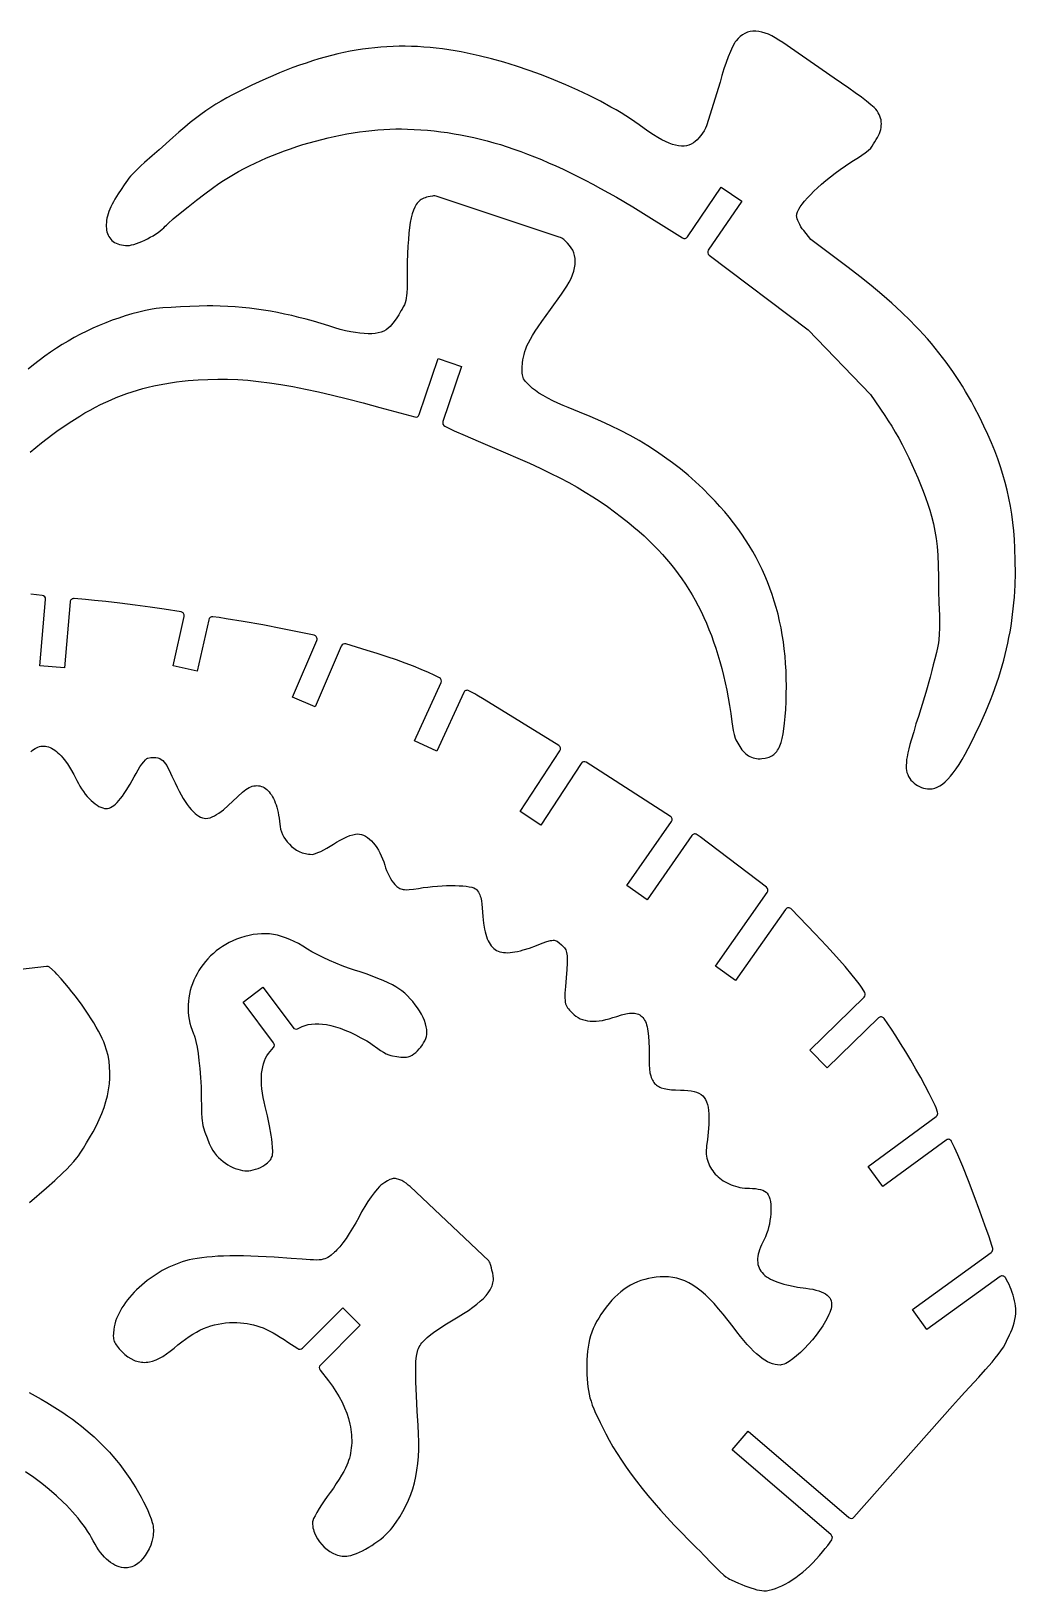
# Model space of a CAD drawing. Header units: millimetres. Extents: x 307 to 1088, y -456 to -130.
# Drawn here: x 898.5 to 1087.8, y -456.4 to -156.7 of the extents above; entities that cross this region are included whole.
import ezdxf

# ---------------------------------------------------------------- set-up
doc = ezdxf.new("R2010")
doc.units = ezdxf.units.MM

msp = doc.modelspace()

# ---------------------------------------------------------------- linework, layer by layer
at = {"flags": 128}
for points in [[(1071.186902, -302.291877), (1071.428975, -302.282792), (1071.671415, -302.255417), (1071.914375, -302.209557), (1072.158018, -302.145033), (1072.647977, -301.95923), (1073.142562, -301.69651), (1073.643039, -301.355377), (1074.150676, -300.934332), (1074.666742, -300.431875), (1075.192501, -299.846512), (1075.729225, -299.176745), (1076.278179, -298.421073), (1076.840634, -297.578001), (1077.417853, -296.646032), (1078.011109, -295.623667), (1078.621666, -294.509408), (1079.250793, -293.301759), (1079.899759, -291.99922), (1080.985181, -289.705715), (1081.983709, -287.447481), (1082.896669, -285.218331), (1083.321475, -284.112724), (1083.725384, -283.012064), (1084.108564, -281.915575), (1084.471177, -280.822483), (1084.813392, -279.732015), (1085.135375, -278.643397), (1085.437288, -277.555853), (1085.7193, -276.468608), (1085.981575, -275.380888), (1086.224279, -274.29192), (1086.447577, -273.20093), (1086.651633, -272.107141), (1086.836616, -271.00978), (1087.002689, -269.908071), (1087.150018, -268.801243), (1087.278771, -267.688519), (1087.389109, -266.569126), (1087.481203, -265.442287), (1087.555214, -264.30723), (1087.611308, -263.163179), (1087.670412, -260.845003), (1087.65984, -258.481559), (1087.580916, -256.066655), (1087.48411, -254.36378), (1087.352006, -252.708332), (1087.182878, -251.093881), (1086.974997, -249.513991), (1086.726639, -247.962236), (1086.436079, -246.43218), (1086.101588, -244.917392), (1085.721441, -243.411439), (1085.293912, -241.907891), (1084.817273, -240.400314), (1084.2898, -238.882279), (1083.709767, -237.34735), (1083.075448, -235.789096), (1082.385115, -234.201086), (1081.63704, -232.57689), (1080.829502, -230.910073), (1079.779295, -228.869057), (1079.235305, -227.869396), (1078.678019, -226.882831), (1078.106914, -225.908765), (1077.521459, -224.946596), (1076.921129, -223.995727), (1076.305398, -223.055559), (1075.673736, -222.125494), (1075.025621, -221.204927), (1074.36052, -220.293264), (1073.677912, -219.389904), (1072.977265, -218.494248), (1072.258056, -217.605697), (1071.519755, -216.72365), (1070.761839, -215.847509), (1069.983776, -214.976676), (1069.185044, -214.110549), (1068.365113, -213.24853), (1067.523457, -212.39002), (1065.772861, -210.681128), (1063.929041, -208.979079), (1061.987786, -207.27908), (1059.944873, -205.576335), (1057.796093, -203.866048), (1055.537228, -202.143429), (1048.324409, -196.752816), (1046.974292, -195.03642), (1046.703081, -194.667728), (1046.450069, -194.27756), (1046.220786, -193.877763), (1046.020773, -193.480177), (1045.855569, -193.096645), (1045.730708, -192.739014), (1045.651732, -192.419124), (1045.624175, -192.148824), (1045.635642, -191.978079), (1045.669738, -191.794463), (1045.804055, -191.390432), (1046.023566, -190.940366), (1046.32472, -190.447897), (1046.703956, -189.916661), (1047.157718, -189.350294), (1047.68245, -188.752431), (1048.274597, -188.126704), (1048.930601, -187.476754), (1049.646903, -186.806212), (1050.419951, -186.118715), (1051.246182, -185.417896), (1052.122047, -184.707392), (1053.043983, -183.990836), (1054.008437, -183.271865), (1055.011849, -182.554115), (1056.208165, -181.773314), (1057.515764, -180.952854), (1058.163735, -180.525153), (1058.782453, -180.084422), (1059.352895, -179.629616), (1059.85604, -179.1597), (1060.147305, -178.799423), (1060.418207, -178.376612), (1060.673017, -177.940919), (1060.915996, -177.542002), (1061.152764, -177.156108), (1061.357484, -176.770444), (1061.530156, -176.385605), (1061.670789, -176.002181), (1061.779389, -175.620765), (1061.855962, -175.241943), (1061.900512, -174.866313), (1061.913046, -174.49446), (1061.893566, -174.126978), (1061.842083, -173.764459), (1061.7586, -173.407493), (1061.643121, -173.056672), (1061.495651, -172.712587), (1061.316202, -172.37583), (1061.104773, -172.046991), (1060.86137, -171.726659), (1060.501894, -171.36532), (1059.89358, -170.843563), (1059.06926, -170.186016), (1058.061768, -169.417299), (1056.903932, -168.562038), (1055.628588, -167.644854), (1054.268564, -166.690372), (1052.856695, -165.723215), (1042.944597, -158.902041), (1042.222027, -158.409251), (1041.520332, -157.979142), (1040.839657, -157.61172), (1040.180151, -157.306988), (1039.541969, -157.064957), (1038.925254, -156.885629), (1038.330158, -156.769011), (1037.756831, -156.71511), (1037.205419, -156.723931), (1036.676075, -156.795479), (1036.168947, -156.929763), (1035.684182, -157.126788), (1035.221931, -157.386556), (1034.782346, -157.709079), (1034.365569, -158.094358), (1033.971758, -158.542403), (1033.818448, -158.755927), (1033.652534, -159.02637), (1033.289204, -159.72169), (1032.894406, -160.59571), (1032.48078, -161.615781), (1032.060959, -162.749244), (1031.647582, -163.963451), (1031.253283, -165.225745), (1030.890704, -166.503478), (1028.304576, -174.898186), (1028.086061, -175.364494), (1027.819174, -175.840818), (1027.514266, -176.31378), (1027.181684, -176.77), (1026.831777, -177.196101), (1026.474892, -177.578705), (1026.121378, -177.904432), (1025.781581, -178.159908), (1025.360148, -178.402485), (1024.920284, -178.588279), (1024.459324, -178.716413), (1023.974595, -178.786012), (1023.463428, -178.796202), (1022.92315, -178.746109), (1022.351097, -178.634861), (1021.744596, -178.46158), (1021.100975, -178.225389), (1020.417569, -177.925421), (1019.691704, -177.560797), (1018.920712, -177.13064), (1018.101924, -176.634083), (1017.232669, -176.070244), (1016.310279, -175.438252), (1015.332079, -174.737232), (1014.514299, -174.153838), (1013.661106, -173.572545), (1012.774195, -172.994035), (1011.855261, -172.418989), (1010.905994, -171.848091), (1009.928094, -171.282025), (1007.893161, -170.167117), (1005.764006, -169.079722), (1003.554185, -168.025307), (1001.277245, -167.009332), (998.946739, -166.037258), (996.576216, -165.114544), (994.179225, -164.246656), (991.769321, -163.439054), (989.36005, -162.697199), (986.964966, -162.026553), (984.597617, -161.432578), (983.428577, -161.16605), (982.271554, -160.920737), (981.12824, -160.697322), (980.00033, -160.496487), (978.771205, -160.299978), (977.551542, -160.127907), (976.340444, -159.980421), (975.137009, -159.857676), (973.940347, -159.759819), (972.749553, -159.687005), (971.563734, -159.639381), (970.381995, -159.617104), (969.20343, -159.620318), (968.027151, -159.649177), (966.852254, -159.703834), (965.677845, -159.78444), (964.503025, -159.891141), (963.326897, -160.024094), (962.148563, -160.183448), (960.967128, -160.369356), (959.781692, -160.581964), (958.591359, -160.821428), (957.395231, -161.087894), (956.19241, -161.38152), (954.981999, -161.702453), (953.763102, -162.050843), (952.53482, -162.426844), (951.296256, -162.830606), (950.046512, -163.262279), (948.784691, -163.722017), (947.509897, -164.209967), (946.22123, -164.726283), (944.917793, -165.271115), (943.598691, -165.844614), (942.263026, -166.446931), (940.909897, -167.07822), (939.573764, -167.719952), (938.327971, -168.337278), (937.159512, -168.939251), (936.055386, -169.53493), (935.002591, -170.133371), (933.988121, -170.743627), (932.998977, -171.374756), (932.022152, -172.035817), (931.044644, -172.73586), (930.053449, -173.483945), (929.035568, -174.289127), (927.977993, -175.160462), (926.867722, -176.107007), (925.691756, -177.137817), (923.090712, -179.488458), (921.737312, -180.681367), (920.263439, -181.952606), (919.5296, -182.603469), (918.823569, -183.256963), (918.16466, -183.907437), (917.572178, -184.549236), (917.264114, -184.92532), (916.956395, -185.338692), (916.348487, -186.232972), (915.761461, -187.143439), (915.208314, -187.98146), (914.873318, -188.484464), (914.564807, -188.981664), (914.28266, -189.472388), (914.026755, -189.955975), (913.796968, -190.431752), (913.593183, -190.899056), (913.415271, -191.357223), (913.263115, -191.805585), (913.136592, -192.243473), (913.035579, -192.670223), (912.959955, -193.085169), (912.909598, -193.487645), (912.884385, -193.876983), (912.884197, -194.252516), (912.908911, -194.61358), (912.958402, -194.95951), (913.032553, -195.289635), (913.131239, -195.603289), (913.254339, -195.89981), (913.401729, -196.178528), (913.573292, -196.438779), (913.768902, -196.679894), (913.98844, -196.90121), (914.231783, -197.102057), (914.498805, -197.281772), (914.789391, -197.439686), (915.103414, -197.575134), (915.440756, -197.68745), (915.801292, -197.775965), (916.184902, -197.840015), (916.591464, -197.878936), (917.020855, -197.892057), (917.367241, -197.86665), (917.767644, -197.793355), (918.213493, -197.676559), (918.696212, -197.520649), (919.207229, -197.330013), (919.737965, -197.10904), (920.27985, -196.862117), (920.824307, -196.593633), (921.362761, -196.307972), (921.88664, -196.009526), (922.387372, -195.702679), (922.856375, -195.391819), (923.285082, -195.081336), (923.664914, -194.775615), (923.9873, -194.479047), (924.243661, -194.196015), (924.450344, -193.972679), (924.783046, -193.656433), (925.768203, -192.791802), (927.082536, -191.695261), (928.609447, -190.45996), (930.232337, -189.17904), (931.834611, -187.945646), (933.299668, -186.852922), (934.510911, -185.994015), (935.426172, -185.388795), (936.371964, -184.79676), (937.346636, -184.218384), (938.348549, -183.654143), (939.376055, -183.104512), (940.427506, -182.569968), (941.501266, -182.050981), (942.595682, -181.548029), (943.709114, -181.061585), (944.839915, -180.592125), (945.986444, -180.140125), (947.14705, -179.706058), (948.320095, -179.290399), (949.503929, -178.893623), (950.696912, -178.516206), (951.897394, -178.158622), (953.103736, -177.821344), (954.31429, -177.504852), (955.527411, -177.209614), (956.741456, -176.936109), (957.954779, -176.68481), (959.165735, -176.456195), (960.372683, -176.250737), (961.573973, -176.068908), (962.767964, -175.911187), (963.953011, -175.778047), (965.127465, -175.669962), (966.289687, -175.587407), (967.43803, -175.53086), (968.570851, -175.500791), (969.686503, -175.49768), (970.783341, -175.521996), (972.081205, -175.578925), (973.371602, -175.658472), (974.655641, -175.761013), (975.934436, -175.886937), (977.20909, -176.036624), (978.480716, -176.210459), (979.750424, -176.408819), (981.019324, -176.632089), (982.288523, -176.880654), (983.559132, -177.154893), (984.832258, -177.455189), (986.109013, -177.781927), (987.390509, -178.135486), (988.677849, -178.516251), (989.972147, -178.924603), (991.27451, -179.360925), (992.586051, -179.825598), (993.907877, -180.319006), (995.241095, -180.841532), (996.58682, -181.393557), (997.94616, -181.975466), (999.32022, -182.587638), (1000.710114, -183.230455), (1002.116951, -183.904304), (1003.541839, -184.609564), (1004.985885, -185.346617), (1006.450205, -186.115848), (1007.935904, -186.917636), (1010.97588, -188.620421), (1014.114692, -190.458033), (1023.665157, -196.43487, 0.402623), (1024.632435, -196.232395), (1031.133691, -186.707481), (1035.060233, -189.387553), (1028.639284, -198.794811, 0.400655), (1028.799304, -199.766473), (1047.825377, -214.093573), (1059.837965, -226.507669), (1062.558701, -230.52088), (1063.233547, -231.545799), (1063.908169, -232.627914), (1064.579367, -233.760312), (1065.243943, -234.936083), (1065.898699, -236.14832), (1066.540432, -237.39011), (1067.165947, -238.654548), (1067.772042, -239.934722), (1068.355517, -241.223724), (1068.913175, -242.514642), (1069.441817, -243.80057), (1069.938244, -245.074595), (1070.399254, -246.329807), (1070.821652, -247.559304), (1071.202236, -248.756166), (1071.537806, -249.913491), (1071.907544, -251.350747), (1072.207438, -252.748147), (1072.444287, -254.176173), (1072.624901, -255.705306), (1072.75608, -257.406028), (1072.844631, -259.348822), (1072.897353, -261.604167), (1072.921054, -264.242544), (1072.974898, -266.514875), (1073.059274, -268.965646), (1073.084732, -270.20121), (1073.084009, -271.413297), (1073.045832, -272.579213), (1072.958934, -273.676263), (1072.880015, -274.243971), (1072.768586, -274.841235), (1072.481321, -276.083325), (1072.163371, -277.320311), (1071.880974, -278.469966), (1071.618781, -279.566131), (1071.285927, -280.846272), (1070.462611, -283.772754), (1069.519793, -286.877955), (1069.037559, -288.3815), (1068.566235, -289.790429), (1068.12383, -291.308704), (1067.631028, -292.941791), (1067.392748, -293.767984), (1067.174293, -294.582793), (1066.986467, -295.372858), (1066.840084, -296.124815), (1066.765439, -296.655271), (1066.711474, -297.230902), (1066.685161, -297.808054), (1066.693471, -298.343084), (1066.741313, -298.76078), (1066.835166, -299.163215), (1066.971829, -299.548779), (1067.1481, -299.915857), (1067.360775, -300.262837), (1067.606652, -300.588106), (1067.882527, -300.890049), (1068.185197, -301.167057), (1068.511462, -301.417517), (1068.858119, -301.639814), (1069.221962, -301.832334), (1069.599791, -301.993469), (1069.988402, -302.121603), (1070.38459, -302.215124), (1070.785158, -302.272422), (1071.186902, -302.291877)], [(898.268897, -237.584451), (899.378202, -236.67411), (900.471422, -235.800746), (901.549848, -234.963716), (902.614782, -234.162382), (903.66752, -233.396101), (904.709357, -232.664237), (905.741588, -231.966148), (906.765514, -231.301194), (907.782433, -230.668736), (908.793637, -230.068135), (909.800425, -229.498748), (910.804096, -228.959935), (911.805945, -228.451059), (912.807268, -227.971478), (913.809364, -227.520554), (914.81353, -227.097643), (915.821061, -226.70211), (916.833255, -226.333312), (917.851407, -225.99061), (918.876819, -225.673361), (919.910783, -225.380931), (920.954597, -225.112677), (922.00956, -224.867958), (923.076968, -224.646134), (924.158116, -224.446565), (925.254302, -224.268614), (926.366826, -224.111639), (927.496981, -223.975), (928.646063, -223.858056), (930.551335, -223.706589), (932.441469, -223.608661), (934.331048, -223.566308), (936.234669, -223.581566), (938.16692, -223.656472), (940.14239, -223.793064), (942.175671, -223.993379), (944.281353, -224.259448), (946.474026, -224.593312), (948.768281, -224.997007), (951.178708, -225.472569), (953.719897, -226.022034), (956.40644, -226.647439), (959.252923, -227.35082), (962.273943, -228.134215), (965.484086, -228.999657), (972.18837, -230.837288, 0.396897), (973.052187, -230.378612), (976.712697, -219.586651), (981.214767, -221.113702), (977.612655, -231.733494, 0.378669), (977.977873, -232.6047), (979.772129, -233.471141), (981.878017, -234.424517), (984.379064, -235.486121), (987.112987, -236.622292), (989.661098, -237.703693), (992.036804, -238.737589), (994.253514, -239.731232), (996.324632, -240.691877), (998.26357, -241.626782), (1000.083729, -242.543204), (1001.798518, -243.448399), (1003.421348, -244.349619), (1004.965619, -245.254127), (1006.444743, -246.169175), (1007.872126, -247.102019), (1009.261174, -248.059916), (1010.625291, -249.050125), (1011.97789, -250.079898), (1013.332376, -251.156494), (1014.347619, -251.996081), (1015.331923, -252.844016), (1016.285744, -253.701122), (1017.209536, -254.568223), (1018.103759, -255.446147), (1018.968866, -256.335718), (1019.805315, -257.237756), (1020.61356, -258.153093), (1021.394057, -259.082548), (1022.147262, -260.026951), (1022.873633, -260.987122), (1023.573626, -261.96389), (1024.247695, -262.958078), (1024.896296, -263.970511), (1025.519887, -265.002012), (1026.118922, -266.053409), (1026.693859, -267.125527), (1027.245154, -268.219189), (1027.773262, -269.335219), (1028.278638, -270.474444), (1028.76174, -271.637688), (1029.223023, -272.825777), (1029.662941, -274.039533), (1030.081956, -275.279785), (1030.480517, -276.547356), (1030.859086, -277.843068), (1031.218115, -279.167749), (1031.558061, -280.522225), (1031.879382, -281.907317), (1032.182533, -283.323855), (1032.467968, -284.772658), (1032.736143, -286.254555), (1032.958067, -287.778125), (1033.173554, -289.426446), (1033.297688, -290.254134), (1033.442782, -291.061106), (1033.616356, -291.830063), (1033.825933, -292.543701), (1033.958299, -292.857253), (1034.131302, -293.182293), (1034.482009, -293.80153), (1034.679191, -294.156842), (1034.886857, -294.486715), (1035.105123, -294.791213), (1035.334102, -295.070406), (1035.573906, -295.32436), (1035.824646, -295.553144), (1036.086434, -295.756822), (1036.359388, -295.935463), (1036.643617, -296.089136), (1036.939233, -296.217905), (1037.246351, -296.32184), (1037.56508, -296.401008), (1037.895538, -296.455472), (1038.237833, -296.485306), (1038.59208, -296.490571), (1038.958392, -296.471336)], [(898.393199, -295.187012), (898.658608, -294.940113), (898.92792, -294.72383), (899.200935, -294.538063), (899.477456, -294.382705), (899.757279, -294.257651), (900.040204, -294.162796), (900.326033, -294.098035), (900.614565, -294.063267), (900.9056, -294.058382), (901.198936, -294.083279), (901.494374, -294.13785), (901.791715, -294.221993), (902.090756, -294.335602), (902.391299, -294.478571), (902.693145, -294.650799), (902.996089, -294.852179), (903.299936, -295.082605), (903.604482, -295.341974), (903.909527, -295.63018), (904.214874, -295.947118), (904.520319, -296.292686), (904.825666, -296.666776), (905.435254, -297.500109), (906.042038, -298.446276), (906.644415, -299.504441), (907.240786, -300.673768), (907.530078, -301.240036), (907.83926, -301.786511), (908.1659, -302.310884), (908.507579, -302.810843), (908.861871, -303.28408), (909.226355, -303.728284), (909.598603, -304.141145), (909.976194, -304.520355), (910.356705, -304.863604), (910.737709, -305.16858), (911.116784, -305.432974), (911.491506, -305.654474), (911.859451, -305.830774), (912.218195, -305.959562), (912.565313, -306.038529), (912.898385, -306.065365), (913.164781, -306.041174), (913.440962, -305.968699), (913.726791, -305.8481), (914.022134, -305.679521), (914.32686, -305.463121), (914.640831, -305.199048), (914.963915, -304.887459), (915.295977, -304.528504), (915.636882, -304.122334), (915.986496, -303.669106), (916.344688, -303.168969), (916.711319, -302.622078), (917.469366, -301.388641), (918.259569, -299.970017), (918.62683, -299.30261), (919.003551, -298.659674), (919.379868, -298.059783), (919.745921, -297.521509), (920.091848, -297.063426), (920.407785, -296.704099), (920.683869, -296.462104), (920.803886, -296.390911), (920.91024, -296.356014), (921.471576, -296.283572), (921.970919, -296.258257), (922.41485, -296.280611), (922.809957, -296.351179), (923.162821, -296.4705), (923.480026, -296.639119), (923.768159, -296.857578), (924.033801, -297.126419), (924.283536, -297.446187), (924.523948, -297.817422), (924.761622, -298.240668), (925.003139, -298.716465), (925.524049, -299.827896), (926.139348, -301.156049), (926.537388, -301.975125), (926.932125, -302.742126), (927.323464, -303.456938), (927.711305, -304.119448), (928.095554, -304.729548), (928.476114, -305.287126), (928.852888, -305.792072), (929.225777, -306.244272), (929.594688, -306.643618), (929.959522, -306.989996), (930.320182, -307.283299), (930.676572, -307.523412), (931.028594, -307.710225), (931.376154, -307.843627), (931.719153, -307.923509), (932.057493, -307.949758), (932.448721, -307.917464), (932.849704, -307.825201), (933.259718, -307.677805), (933.678036, -307.480112), (934.103933, -307.23696), (934.536685, -306.953184), (934.975565, -306.633625), (935.419847, -306.283115), (936.321719, -305.5086), (937.236498, -304.668338), (939.081559, -302.945343), (939.403248, -302.669759), (939.722964, -302.428358), (940.040274, -302.220736), (940.354742, -302.046483), (940.665934, -301.905189), (940.973411, -301.796446), (941.27674, -301.719845), (941.575486, -301.674979), (941.869212, -301.661438), (942.157487, -301.678811), (942.439872, -301.726693), (942.715932, -301.804673), (942.985232, -301.912344), (943.247339, -302.049295), (943.501816, -302.215119), (943.748228, -302.409408), (943.986139, -302.631753), (944.215116, -302.881742), (944.434722, -303.158969), (944.644521, -303.463028), (944.844079, -303.793504), (945.032961, -304.149993), (945.210732, -304.532086), (945.376953, -304.93937), (945.531196, -305.371442), (945.67302, -305.827891), (945.801991, -306.308306), (945.917675, -306.812282), (946.019637, -307.339408), (946.107438, -307.889277), (946.238829, -309.055605), (946.304772, -309.54312), (946.421288, -310.041042), (946.586763, -310.543595), (946.79958, -311.045002), (947.058131, -311.539489), (947.360797, -312.021278), (947.705968, -312.484594), (948.092029, -312.923664), (948.517364, -313.332707), (948.980361, -313.705951), (949.479408, -314.037618), (950.01289, -314.321934), (950.579191, -314.553123), (951.176697, -314.725408), (951.486649, -314.787659), (951.803797, -314.833017), (952.127942, -314.860762), (952.458877, -314.87017), (952.746052, -314.830056), (953.131033, -314.71509), (953.597018, -314.533332), (954.127213, -314.292844), (954.704821, -314.001688), (955.313043, -313.667924), (955.935085, -313.29961), (956.554149, -312.904812), (957.184177, -312.510011), (957.837646, -312.141699), (958.495554, -311.807933), (959.138901, -311.516777), (959.748689, -311.276288), (960.305913, -311.094531), (960.791574, -310.979565), (961.186675, -310.939453), (961.569795, -310.969613), (961.95634, -311.058308), (962.343984, -311.202865), (962.730391, -311.400601), (963.113228, -311.648845), (963.490163, -311.944917), (963.858865, -312.28614), (964.217, -312.669838), (964.562236, -313.093336), (964.892239, -313.553954), (965.204679, -314.049016), (965.497224, -314.575847), (965.767539, -315.131771), (966.013292, -315.714107), (966.232149, -316.32018), (966.421782, -316.947316), (966.579695, -317.454192), (966.778158, -317.978207), (967.009167, -318.504232), (967.264721, -319.017141), (967.536821, -319.501809), (967.817466, -319.943109), (968.098655, -320.325917), (968.372391, -320.635108), (968.777306, -321.013864), (968.969676, -321.1683), (969.16093, -321.300387), (969.355266, -321.410842), (969.556893, -321.500372), (969.77001, -321.569692), (969.998824, -321.619514), (970.247537, -321.650548), (970.520355, -321.663505), (971.155116, -321.63804), (971.936738, -321.548815), (972.898848, -321.401522), (973.808507, -321.26353), (974.726865, -321.145678), (975.646058, -321.048019), (976.55822, -320.9706), (977.45549, -320.913474), (978.33, -320.876687), (979.17389, -320.860298), (979.979294, -320.864351), (980.738346, -320.888898), (981.443183, -320.93399), (982.085943, -320.999678), (982.65876, -321.086011), (983.15377, -321.193042), (983.563106, -321.32082), (983.87891, -321.469397), (983.999278, -321.551501), (984.093313, -321.638822), (984.28332, -321.870449), (984.447502, -322.110992), (984.588099, -322.361197), (984.707356, -322.621814), (984.807513, -322.893588), (984.890815, -323.177271), (985.015817, -323.783347), (985.100302, -324.446021), (985.162207, -325.171282), (985.290039, -326.83348), (985.432372, -328.092249), (985.619373, -329.217556), (985.731104, -329.730962), (985.855777, -330.211958), (985.993983, -330.660868), (986.146316, -331.078011), (986.313364, -331.463703), (986.495718, -331.818268), (986.693972, -332.142022), (986.908717, -332.435285), (987.140543, -332.698378), (987.390043, -332.931619), (987.657807, -333.135328), (987.944428, -333.309823), (988.250498, -333.455424), (988.576606, -333.572453), (988.923343, -333.661227), (989.291303, -333.722066), (989.681076, -333.75529), (990.093255, -333.761218), (990.528429, -333.740167), (990.987193, -333.692461), (991.470132, -333.618415), (991.977845, -333.51835), (992.510918, -333.392588), (993.069946, -333.241447), (994.268227, -332.8643), (995.577417, -332.389466), (996.724888, -331.95495), (997.610223, -331.642389), (998.286895, -331.450002), (998.563695, -331.398316), (998.808381, -331.376006), (999.027637, -331.382847), (999.228147, -331.418613), (999.416598, -331.483089), (999.59967, -331.576047), (999.976417, -331.846518), (1000.411862, -332.22825), (1000.811241, -332.619433), (1000.973637, -332.812759), (1001.112466, -333.013899), (1001.228694, -333.229844), (1001.323297, -333.467585), (1001.397236, -333.734113), (1001.451486, -334.036422), (1001.487017, -334.381503), (1001.504797, -334.776347), (1001.490982, -335.743291), (1001.417799, -336.993192), (1001.293004, -338.581978), (1001.161344, -340.235952), (1001.084798, -341.518726), (1001.070973, -342.042826), (1001.075468, -342.500423), (1001.09979, -342.900274), (1001.145454, -343.251153), (1001.213974, -343.56182), (1001.30686, -343.841039), (1001.425629, -344.097576), (1001.57179, -344.340197), (1001.746857, -344.577666), (1001.952343, -344.818746), (1002.460627, -345.346799), (1002.821817, -345.678942), (1003.202432, -345.971872), (1003.603341, -346.225657), (1004.02542, -346.44036), (1004.469546, -346.616046), (1004.936586, -346.752783), (1005.427418, -346.850637), (1005.942915, -346.909672), (1006.483951, -346.929953), (1007.051398, -346.911545), (1007.646133, -346.854518), (1008.269026, -346.758932), (1008.920952, -346.624857), (1009.602785, -346.452356), (1010.315397, -346.241495), (1011.059664, -345.992343), (1011.946606, -345.705546), (1012.75317, -345.502414), (1013.127229, -345.433324), (1013.482296, -345.386474), (1013.818736, -345.362302), (1014.136919, -345.361247), (1014.43721, -345.383752), (1014.719976, -345.430258), (1014.985587, -345.501202), (1015.234409, -345.597026), (1015.466808, -345.71817), (1015.683153, -345.865076), (1015.88381, -346.038183), (1016.069147, -346.237932), (1016.239528, -346.464764), (1016.395326, -346.719117), (1016.536905, -347.001434), (1016.66463, -347.312153), (1016.778874, -347.651717), (1016.879999, -348.020563), (1016.968373, -348.419134), (1017.044366, -348.847871), (1017.160672, -349.797599), (1017.231856, -350.87327), (1017.260851, -352.078409), (1017.250599, -353.416536), (1017.243551, -354.408073), (1017.268039, -355.301644), (1017.328256, -356.101937), (1017.428394, -356.813647), (1017.572647, -357.44146), (1017.662626, -357.725374), (1017.765205, -357.990072), (1017.880908, -358.236141), (1018.010262, -358.464172), (1018.153788, -358.674743), (1018.312008, -358.868447), (1018.48545, -359.045869), (1018.674638, -359.207595), (1018.880094, -359.354211), (1019.102344, -359.486303), (1019.34191, -359.604456), (1019.599315, -359.709261), (1020.169745, -359.881163), (1020.817829, -360.0067), (1021.547756, -360.09056), (1022.363719, -360.137437), (1023.269907, -360.15202), (1024.022743, -360.16699), (1024.709722, -360.213446), (1025.333233, -360.293701), (1025.89566, -360.410067), (1026.399387, -360.564855), (1026.846798, -360.76038), (1027.240281, -360.998954), (1027.582218, -361.282892), (1027.874995, -361.614505), (1028.120998, -361.996106), (1028.322613, -362.430008), (1028.482221, -362.918525), (1028.602207, -363.463968), (1028.68496, -364.06865), (1028.732864, -364.734888), (1028.748302, -365.464988), (1028.714715, -366.788594), (1028.62327, -368.250987), (1028.487928, -369.674446), (1028.322658, -370.881246), (1028.267454, -371.285408), (1028.238555, -371.685889), (1028.235351, -372.08209), (1028.257233, -372.473413), (1028.303597, -372.859257), (1028.373828, -373.239024), (1028.467324, -373.612115), (1028.583472, -373.977928), (1028.721666, -374.335871), (1028.881298, -374.685338), (1029.061757, -375.025731), (1029.262436, -375.356453), (1029.482727, -375.676906), (1029.722019, -375.986486), (1029.979707, -376.284598), (1030.25518, -376.570641), (1030.547832, -376.844015), (1030.857051, -377.104125), (1031.182232, -377.350366), (1031.522765, -377.582145), (1031.878041, -377.798858), (1032.247453, -377.999907), (1032.63039, -378.184695), (1033.026246, -378.352618), (1033.434413, -378.503085), (1033.854279, -378.635489), (1034.285239, -378.749235), (1034.726683, -378.843721), (1035.178004, -378.918352), (1035.638593, -378.972526), (1036.107839, -379.005642), (1036.585136, -379.017106), (1037.153926, -379.035224), (1037.698276, -379.086912), (1038.209533, -379.169746), (1038.679047, -379.281291), (1039.098165, -379.419126), (1039.458237, -379.580817), (1039.750611, -379.763941), (1039.966632, -379.966069), (1040.169131, -380.269239), (1040.337031, -380.643336), (1040.470877, -381.080404), (1040.57121, -381.572488), (1040.638572, -382.111635), (1040.673509, -382.68989), (1040.676564, -383.2993), (1040.648275, -383.931908), (1040.58919, -384.579762), (1040.499848, -385.234903), (1040.380794, -385.889384), (1040.232569, -386.535246), (1040.055718, -387.164535), (1039.850782, -387.769297), (1039.618307, -388.341578), (1039.358831, -388.873423), (1039.093979, -389.387979), (1038.860248, -389.885706), (1038.657849, -390.366854), (1038.48699, -390.831669), (1038.347888, -391.280397), (1038.240755, -391.713286), (1038.165798, -392.130585), (1038.123233, -392.532541), (1038.113269, -392.919397), (1038.136121, -393.291405), (1038.192002, -393.648811), (1038.281118, -393.991862), (1038.403688, -394.320803), (1038.559919, -394.635886), (1038.750024, -394.937354), (1038.974218, -395.225456), (1039.232708, -395.500441), (1039.525711, -395.762553), (1039.853433, -396.012041), (1040.216091, -396.249154), (1040.613897, -396.474134), (1041.04706, -396.687235), (1041.515792, -396.8887), (1042.020308, -397.078774), (1042.560819, -397.257712), (1043.137536, -397.425754), (1043.750669, -397.58315), (1044.400434, -397.730148), (1045.810701, -397.993936), (1047.370032, -398.219097), (1048.080134, -398.320814), (1048.733379, -398.439609), (1049.330356, -398.575959), (1049.871648, -398.730338), (1050.35784, -398.903217), (1050.789522, -399.095074), (1051.167277, -399.306382), (1051.491693, -399.537619), (1051.763353, -399.789253), (1051.982845, -400.061767), (1052.150752, -400.355628), (1052.267662, -400.671315), (1052.334163, -401.009301), (1052.350838, -401.37006), (1052.318271, -401.754067), (1052.237053, -402.161799), (1052.132221, -402.526511), (1051.997338, -402.908295), (1051.834104, -403.305271), (1051.644227, -403.715558), (1051.191352, -404.568556), (1050.652338, -405.452258), (1050.04082, -406.351637), (1049.370422, -407.251662), (1048.654774, -408.137303), (1047.907507, -408.99353), (1047.142246, -409.805313), (1046.372624, -410.557622), (1045.612267, -411.235426), (1044.874805, -411.823695), (1044.173868, -412.307403), (1043.841354, -412.50535), (1043.523083, -412.671516), (1043.220757, -412.804029), (1042.936081, -412.901006), (1042.670755, -412.960571), (1042.426488, -412.980845), (1041.948268, -412.956752), (1041.469082, -412.883271), (1040.986717, -412.758612), (1040.498962, -412.580974), (1040.003607, -412.348558), (1039.498437, -412.059572), (1038.981245, -411.712219), (1038.449819, -411.304696), (1037.901946, -410.835212), (1037.335415, -410.301968), (1036.748015, -409.703166), (1036.137533, -409.037014), (1035.501761, -408.301708), (1034.838488, -407.495459), (1034.145497, -406.616463), (1033.420584, -405.662927), (1032.45449, -404.397595), (1031.522996, -403.232212), (1030.622679, -402.164285), (1029.75012, -401.191317), (1028.901899, -400.310812), (1028.074599, -399.520274), (1027.264793, -398.817207), (1026.469068, -398.199116), (1025.684, -397.663504), (1024.90617, -397.207874), (1024.132157, -396.829731), (1023.358543, -396.526581), (1022.581906, -396.295924), (1021.798827, -396.135265), (1021.005883, -396.04211), (1020.199662, -396.013961), (1019.408216, -396.037472), (1018.633162, -396.101033), (1017.874642, -396.204583), (1017.13279, -396.348049), (1016.407746, -396.531365), (1015.699649, -396.754468), (1015.008639, -397.017286), (1014.33485, -397.319755), (1013.678424, -397.661805), (1013.039501, -398.043373), (1012.418215, -398.464389), (1011.814709, -398.924786), (1011.229118, -399.424498), (1010.661581, -399.963456), (1010.11224, -400.541595), (1009.58123, -401.158845), (1009.005276, -401.881082), (1008.477938, -402.584346), (1007.997611, -403.273046), (1007.562684, -403.951589), (1007.171553, -404.624392), (1006.82261, -405.295856), (1006.514246, -405.970397), (1006.244861, -406.652422), (1006.012839, -407.346342), (1005.81658, -408.056564), (1005.654473, -408.787501), (1005.524913, -409.54356), (1005.426293, -410.329154), (1005.357006, -411.148689), (1005.315444, -412.006574), (1005.300003, -412.907224), (1005.31678, -414.816918), (1005.348176, -415.658093), (1005.399771, -416.441317), (1005.475212, -417.179967), (1005.57815, -417.887413), (1005.71223, -418.577033), (1005.881101, -419.262196), (1006.088411, -419.956282), (1006.337809, -420.67266), (1006.632939, -421.424707), (1006.97745, -422.225796), (1007.374991, -423.089301), (1007.82921, -424.028596), (1008.922266, -426.188051), (1009.585421, -427.426024), (1010.310441, -428.687421), (1011.096294, -429.970937), (1011.941936, -431.275273), (1012.846329, -432.599122), (1013.808432, -433.941181), (1014.827207, -435.300147), (1015.901616, -436.674717), (1017.030617, -438.063583), (1018.213172, -439.465448), (1019.44824, -440.879004), (1020.734784, -442.302951), (1022.071766, -443.73598), (1023.458139, -445.176792), (1024.892873, -446.624083), (1026.374923, -448.076546), (1027.070994, -448.77368), (1027.793685, -449.531577), (1029.300456, -451.127711), (1030.075296, -451.914973), (1030.858282, -452.661054), (1031.644796, -453.340467), (1032.037933, -453.647205), (1032.430218, -453.927722), (1032.720531, -454.106653), (1033.040784, -454.27416), (1033.73579, -454.581948), (1034.444576, -454.865196), (1035.09648, -455.138024), (1035.663324, -455.381429), (1036.252541, -455.60905), (1036.846922, -455.815868), (1037.429247, -455.996858), (1037.982301, -456.146998), (1038.488871, -456.261275), (1038.931741, -456.33466), (1039.293694, -456.362138), (1039.808222, -456.337482), (1040.354335, -456.255924), (1040.928569, -456.119546), (1041.527456, -455.930425), (1042.147537, -455.690648), (1042.785348, -455.402291), (1043.437421, -455.067436), (1044.100297, -454.688167), (1044.770507, -454.266561), (1045.444593, -453.804703), (1046.119086, -453.30467), (1046.790522, -452.768547), (1047.455442, -452.198412), (1048.110377, -451.596346), (1048.751865, -450.96443), (1049.376443, -450.304748), (1050.011492, -449.593916), (1050.60221, -448.901755), (1051.135792, -448.245489), (1051.599433, -447.64234), (1052.356831, -446.582863, 0.388382), (1052.241346, -445.627197), (1033.226527, -429.295469), (1036.32403, -425.689087), (1055.645115, -442.283865, 0.409892), (1056.643773, -442.215477), (1075.557073, -420.842276), (1076.720978, -419.536114), (1077.979267, -418.169969), (1080.626068, -415.316937), (1081.938125, -413.859655), (1083.191643, -412.401606), (1083.784505, -411.676918), (1084.348396, -410.957588), (1084.878538, -410.245465), (1085.370152, -409.542403), (1085.692739, -408.999018), (1085.998985, -408.388845), (1086.565802, -407.198733), (1086.805983, -406.681231), (1087.030051, -406.108158), (1087.233102, -405.49851), (1087.410231, -404.871289), (1087.556535, -404.245491), (1087.667108, -403.640114), (1087.737049, -403.07416), (1087.761454, -402.566628), (1087.744299, -402.123089), (1087.694689, -401.646448), (1087.615397, -401.144069), (1087.5092, -400.623326), (1087.378871, -400.091584), (1087.22719, -399.556214), (1087.056933, -399.024589), (1086.87087, -398.504078), (1086.671785, -398.002046), (1086.462447, -397.525869), (1086.245636, -397.082913), (1085.777662, -396.232857, 0.450526), (1084.735384, -395.998721), (1070.677989, -406.153994), (1067.894079, -402.300378), (1083.050985, -391.350802, 0.313901), (1083.320385, -390.581551), (1083.163214, -390.016855), (1082.627338, -388.369553), (1081.82888, -386.092081), (1080.845292, -383.393786), (1079.75403, -380.484017), (1078.632547, -377.572126), (1077.5583, -374.867461), (1076.608741, -372.579373), (1075.997605, -371.188849), (1075.413412, -370.008273, 0.466565), (1074.351352, -369.750394), (1062.215841, -378.689736), (1059.396307, -374.862107), (1072.471184, -365.230803, 0.332294), (1072.718767, -364.413914), (1072.421218, -363.592019), (1072.238824, -363.149569), (1071.744189, -362.075543), (1071.099326, -360.7883), (1070.331712, -359.334574), (1069.468823, -357.761098), (1068.538134, -356.114609), (1067.567125, -354.441843), (1066.583268, -352.789533), (1065.614044, -351.204419), (1064.686928, -349.733232), (1063.829395, -348.422709), (1062.430681, -346.393772, 0.464059), (1061.3468, -346.28692), (1051.467381, -355.880142), (1048.155559, -352.469518), (1058.616359, -342.311758, 0.35021), (1058.728505, -341.429046), (1058.193468, -340.551176), (1057.838965, -340.027499), (1057.408526, -339.436781), (1056.903188, -338.780289), (1056.323991, -338.059293), (1054.948165, -336.428861), (1053.289349, -334.555626), (1051.355838, -332.449739), (1049.155936, -330.121349), (1044.596168, -325.354302, 0.472499), (1043.497503, -325.43707), (1033.88496, -339.109072), (1029.995972, -336.374793), (1039.98253, -322.170825, 0.403628), (1039.830211, -321.192594), (1027.071196, -311.511885), (1026.513591, -311.090311, 0.425361), (1025.498818, -311.250946), (1016.882157, -323.593958), (1012.984053, -320.87269), (1021.569538, -308.574336, 0.425836), (1021.369593, -307.56576), (1006.945928, -298.322028), (1005.173468, -297.17381, 0.413194), (1004.188621, -297.382511), (996.446141, -309.243548), (992.465219, -306.644938), (1000.095621, -294.955597, 0.421922), (999.872469, -293.958643), (985.562833, -285.144513), (984.169902, -284.284476), (983.746009, -284.033472), (982.59952, -283.433555, 0.42943), (981.620847, -283.767844), (976.44757, -295.035582), (972.127169, -293.051987), (977.265924, -281.859439, 0.403785), (976.938368, -280.924884), (975.944569, -280.42487), (974.817094, -279.914766), (973.436394, -279.324305), (971.947694, -278.726102), (970.355508, -278.121747), (968.664353, -277.512822), (966.878743, -276.900915), (965.003198, -276.287614), (963.042232, -275.6745), (958.931358, -274.443694, 0.381369), (958.071226, -274.846294), (953.066021, -286.543109), (948.695363, -284.672853), (953.368752, -273.751466, 0.474666), (952.85652, -272.772388), (946.754441, -271.520006), (942.969166, -270.797659), (939.206242, -270.125218), (935.916329, -269.585957), (934.589583, -269.392293), (933.374451, -269.241331, 0.386363), (932.590563, -269.793638), (930.37856, -279.70325), (925.738747, -278.66756), (927.863492, -269.148858, 0.433625), (927.276763, -268.288822), (924.037366, -267.786637), (921.341392, -267.39823), (918.420297, -267.00097), (915.504224, -266.627048), (912.823317, -266.308656), (910.607718, -266.077985), (908.93383, -265.906858), (906.718581, -265.715505, 0.414962), (905.946603, -266.366405), (904.886269, -279.018551), (900.148876, -278.621526), (901.215843, -265.890238, 0.404097), (900.58938, -265.122566), (898.392924, -264.86156)], [(939.958379, -375.6703), (940.279284, -375.651607), (940.674289, -375.596016), (941.12188, -375.504257), (941.600537, -375.377052), (942.088742, -375.215133), (942.564976, -375.019228), (943.007721, -374.790064), (943.39546, -374.528368), (943.905476, -374.107161), (944.297754, -373.721947), (944.453229, -373.532329), (944.583451, -373.339095), (944.689817, -373.138044), (944.77372, -372.924972), (944.836556, -372.695677), (944.879718, -372.445952), (944.9046, -372.171594), (944.912599, -371.8684), (944.883521, -371.158692), (944.803637, -370.283193), (944.721065, -369.617536), (944.602322, -368.835358), (944.27865, -367.036011), (943.87727, -365.114312), (943.442835, -363.29941), (943.231178, -362.420755), (943.056302, -361.56406), (942.918068, -360.730836), (942.816339, -359.922599), (942.750983, -359.140861), (942.721863, -358.387135), (942.728839, -357.662935), (942.771782, -356.969771), (942.850549, -356.30916), (942.965009, -355.682611), (943.115023, -355.091639), (943.300458, -354.537757), (943.521174, -354.022476), (943.777037, -353.547311), (944.06791, -353.113777), (944.393662, -352.723381), (945.030481, -352.002133, 0.354943), (945.067484, -351.103734), (939.20503, -343.245912), (943.015413, -340.403114), (948.797778, -348.153588, 0.357718), (949.675855, -348.37103), (950.563909, -347.948259), (951.133125, -347.740405), (951.734632, -347.582282), (952.369509, -347.475355), (953.038834, -347.421086), (953.743684, -347.420941), (954.485139, -347.476382), (955.264272, -347.588876), (956.082167, -347.759882), (956.939895, -347.990867), (957.838539, -348.283295), (958.779175, -348.638628), (959.76288, -349.058333), (960.790733, -349.543871), (961.863808, -350.096704), (962.983187, -350.718301), (963.484944, -351.028721), (964.003576, -351.382751), (965.075599, -352.149374), (965.621047, -352.525838), (966.167495, -352.873653), (966.710972, -353.17475), (967.247511, -353.411067), (967.584361, -353.518913), (967.949047, -353.606142), (968.728228, -353.730628), (969.517658, -353.808287), (970.249945, -353.862872), (970.591727, -353.852846), (970.946197, -353.776739), (971.308563, -353.640445), (971.674034, -353.449854), (972.03781, -353.210861), (972.395104, -352.929358), (972.741119, -352.611237), (973.071064, -352.262391), (973.380143, -351.888714), (973.663564, -351.496096), (973.916534, -351.09043), (974.134258, -350.677609), (974.311941, -350.263526), (974.444794, -349.854071), (974.52802, -349.455142), (974.556829, -349.072628), (974.523755, -348.545628), (974.427145, -347.989072), (974.270916, -347.408714), (974.058985, -346.810309), (973.795271, -346.199612), (973.48369, -345.582377), (973.128159, -344.964361), (972.732596, -344.351321), (972.30092, -343.749008), (971.837044, -343.163182), (971.344891, -342.599593), (970.828374, -342.064001), (970.291414, -341.562159), (969.737925, -341.099823), (969.171823, -340.682747), (968.597032, -340.316687), (967.931683, -339.956873), (967.10501, -339.55869), (966.149834, -339.135327), (965.098972, -338.699966), (963.985245, -338.265792), (962.841475, -337.845986), (961.700482, -337.453738), (960.595087, -337.102227), (959.468695, -336.733823), (958.267526, -336.293149), (957.028619, -335.796788), (955.789016, -335.261321), (954.585753, -334.703325), (953.455874, -334.139382), (952.436417, -333.586066), (951.564422, -333.059965), (950.682246, -332.510864), (949.826419, -332.019787), (948.993494, -331.586161), (948.180032, -331.209409), (947.382585, -330.888963), (946.597709, -330.624244), (945.821961, -330.414685), (945.051896, -330.259707), (944.28407, -330.158741), (943.515039, -330.111211), (942.741361, -330.116547), (941.959592, -330.174173), (941.166285, -330.283517), (940.357996, -330.444005), (939.531282, -330.655066), (938.6827, -330.916125), (937.950934, -331.180134), (937.241521, -331.477858), (936.555136, -331.807937), (935.89244, -332.169008), (935.254109, -332.559706), (934.640804, -332.978667), (934.053196, -333.424526), (933.491953, -333.895918), (932.957741, -334.391482), (932.451231, -334.909853), (931.97309, -335.449665), (931.523985, -336.009558), (931.104584, -336.588165), (930.715557, -337.184124), (930.357569, -337.796069), (930.03129, -338.422636), (929.737386, -339.062463), (929.47653, -339.714184), (929.249381, -340.376438), (929.056616, -341.047857), (928.898897, -341.72708), (928.776895, -342.412742), (928.691278, -343.103479), (928.642714, -343.797927), (928.631867, -344.494723), (928.65941, -345.192501), (928.726008, -345.889901), (928.832329, -346.585554), (928.979045, -347.2781), (929.166818, -347.966172), (929.39632, -348.648407), (929.668218, -349.323442), (929.788458, -349.627667), (929.905851, -349.983062), (930.131255, -350.841594), (930.34277, -351.887483), (930.53874, -353.109183), (930.717502, -354.495145), (930.877398, -356.03382), (931.016766, -357.713655), (931.13395, -359.523104), (931.16574, -360.44455), (931.172051, -361.425923), (931.172712, -363.483587), (931.199301, -364.517445), (931.264887, -365.526367), (931.31734, -366.014845), (931.385589, -366.489135), (931.471645, -366.946584), (931.577524, -367.384537), (931.854694, -368.236247), (932.265796, -369.32791), (932.70963, -370.40684), (933.084999, -371.220356), (933.382055, -371.743002), (933.716223, -372.235062), (934.083334, -372.696102), (934.479226, -373.125695), (934.899731, -373.523405), (935.340684, -373.8888), (935.797919, -374.221447), (936.267271, -374.520914), (936.744573, -374.786771), (937.225659, -375.018581), (937.706364, -375.215915), (938.182525, -375.37834), (938.649972, -375.505424), (939.10454, -375.596734), (939.542064, -375.651835), (939.958379, -375.6703)], [(898.139436, -381.739397), (901.389779, -378.946555), (903.003828, -377.513083), (904.550167, -376.068557), (905.283811, -375.345343), (905.983574, -374.623201), (906.643795, -373.903409), (907.258827, -373.18725), (907.58101, -372.768687), (907.897582, -372.306914), (908.512153, -371.304709), (909.099079, -370.282592), (909.6549, -369.342522), (910.356117, -368.165205), (910.989124, -366.993299), (911.553835, -365.827312), (912.050165, -364.667752), (912.47803, -363.51513), (912.837342, -362.369958), (913.12802, -361.232742), (913.349975, -360.103993), (913.503125, -358.984221), (913.587385, -357.873934), (913.602667, -356.773644), (913.54889, -355.683859), (913.425965, -354.605091), (913.233811, -353.537844), (912.972339, -352.482634), (912.641467, -351.439968), (912.418567, -350.864491), (912.137415, -350.233082), (911.801885, -349.551579), (911.415848, -348.825819), (910.983175, -348.06164), (910.507737, -347.264877), (909.993404, -346.441372), (909.444046, -345.596959), (908.255746, -343.868764), (906.973799, -342.126991), (906.307388, -341.265607), (905.629177, -340.418342), (904.94304, -339.591034), (904.252847, -338.789519), (903.420053, -337.864355), (903.047063, -337.494375), (901.954047, -336.566968, 0.207466), (901.411116, -336.402294), (871.28998, -339.870621)], [(959.444609, -449.668354), (959.931098, -449.558603), (960.45255, -449.399254), (961.0026, -449.194404), (961.574877, -448.948152), (962.163011, -448.664595), (962.760636, -448.347831), (963.361382, -448.001958), (963.958879, -447.631075), (964.546759, -447.239277), (965.118653, -446.830663), (965.668194, -446.40933), (966.189012, -445.979379), (966.674735, -445.544903), (967.118999, -445.110005), (967.515432, -444.678779), (967.857668, -444.255321), (968.61658, -443.200083), (969.309126, -442.148434), (969.936754, -441.094689), (970.500906, -440.033159), (971.003031, -438.958153), (971.444568, -437.863987), (971.826963, -436.744971), (972.151666, -435.595416), (972.420115, -434.409635), (972.63376, -433.181939), (972.794041, -431.90664), (972.902408, -430.578049), (972.9603, -429.190478), (972.969169, -427.73824), (972.930452, -426.215646), (972.845598, -424.617009), (972.682389, -421.840649), (972.542911, -418.931322), (972.441974, -416.234283), (972.394379, -414.094793), (972.394493, -413.190796), (972.418546, -412.376809), (972.475941, -411.640859), (972.576072, -410.970972), (972.728336, -410.35518), (972.826953, -410.063826), (972.942128, -409.781507), (973.075036, -409.506726), (973.22685, -409.237983), (973.398743, -408.973786), (973.591893, -408.712635), (974.046658, -408.193491), (974.60054, -407.668578), (975.262936, -407.125923), (976.043243, -406.553558), (976.950858, -405.939505), (977.995176, -405.271796), (980.531516, -403.727519), (981.56509, -403.092289), (982.507761, -402.477062), (983.361104, -401.879663), (984.126698, -401.297916), (984.806113, -400.729654), (985.400929, -400.172701), (985.912718, -399.624884), (986.343057, -399.084033), (986.69352, -398.547972), (986.965684, -398.01453), (987.072896, -397.748114), (987.161123, -397.481536), (987.230565, -397.214527), (987.281414, -396.946813), (987.313869, -396.678126), (987.328129, -396.408194), (987.302847, -395.863502), (987.20714, -395.310564), (987.042585, -394.747211), (986.926929, -394.330423), (986.821605, -393.886587), (986.7559, -393.659136), (986.672474, -393.430452), (986.564565, -393.202382), (986.425404, -392.976766), (971.290641, -378.704999), (970.921034, -378.403995), (970.528425, -378.069485), (970.12268, -377.757734), (969.917964, -377.627976), (969.713661, -377.525007), (969.169152, -377.316301), (968.692979, -377.193339), (968.4728, -377.164218), (968.260446, -377.156788), (968.052829, -377.171126), (967.84686, -377.207318), (967.639455, -377.265448), (967.427526, -377.3456), (966.977745, -377.572306), (966.472825, -377.888105), (965.888072, -378.293669), (965.680182, -378.457525), (965.453349, -378.665579), (964.950937, -379.202831), (964.397008, -379.882534), (963.807735, -380.681798), (963.199292, -381.577732), (962.58785, -382.547446), (961.98958, -383.568051), (961.420659, -384.616658), (960.857629, -385.654076), (960.252245, -386.689318), (959.623486, -387.694908), (958.990329, -388.643365), (958.371755, -389.507207), (957.786745, -390.258959), (957.254273, -390.871144), (957.013673, -391.116307), (956.793323, -391.316277), (956.112127, -391.877045), (955.811215, -392.102104), (955.520715, -392.292575), (955.228586, -392.450175), (954.922792, -392.576625), (954.591296, -392.673644), (954.22206, -392.742953), (953.803049, -392.786271), (953.322223, -392.80532), (952.767547, -392.801817), (952.126982, -392.777483), (950.540042, -392.673207), (948.465101, -392.506244), (945.185143, -392.266999), (942.120068, -392.106822), (940.671249, -392.056342), (939.279912, -392.025572), (937.947311, -392.014495), (936.674704, -392.023095), (935.463339, -392.05135), (934.314476, -392.099244), (933.229366, -392.166756), (932.209262, -392.253868), (931.255422, -392.360565), (930.369095, -392.486824), (929.551541, -392.632627), (928.80401, -392.797957), (928.144635, -392.973203), (927.488404, -393.173463), (926.836343, -393.39779), (926.189476, -393.645243), (925.548827, -393.914876), (924.915418, -394.205744), (924.290277, -394.516903), (923.674427, -394.847413), (923.068891, -395.196323), (922.474693, -395.562693), (921.892858, -395.945578), (921.324411, -396.344034), (920.770372, -396.757116), (920.231773, -397.183883), (919.709631, -397.623385), (919.204973, -398.074683), (918.718822, -398.536828), (918.252205, -399.008879), (917.806142, -399.489894), (917.381662, -399.978923), (916.979785, -400.475027), (916.601538, -400.977259), (916.247942, -401.484677), (915.920023, -401.996333), (915.618807, -402.511287), (915.345317, -403.028591), (915.100576, -403.547304), (914.885607, -404.066479), (914.701437, -404.585174), (914.549091, -405.102445), (914.429589, -405.617346), (914.343958, -406.128933), (914.26637, -406.834237), (914.246627, -407.434229), (914.26178, -407.703731), (914.295398, -407.957702), (914.348814, -408.19974), (914.423364, -408.433442), (914.520381, -408.662406), (914.641197, -408.890235), (914.787152, -409.120523), (914.959575, -409.356871), (915.38917, -409.86214), (915.940658, -410.434828), (916.491276, -410.945952), (917.047788, -411.383389), (917.611042, -411.747077), (918.181879, -412.036957), (918.470404, -412.154203), (918.761142, -412.252972), (919.054197, -412.33326), (919.349675, -412.395059), (919.647682, -412.438364), (919.948325, -412.463165), (920.251706, -412.469455), (920.557933, -412.457227), (920.867109, -412.426471), (921.17934, -412.377187), (921.813395, -412.222984), (922.46094, -411.994563), (923.122818, -411.691862), (923.799873, -411.314825), (924.492949, -410.863389), (925.20289, -410.337497), (925.93054, -409.737093), (926.67268, -409.111868), (927.401337, -408.533078), (928.118523, -407.999853), (928.826254, -407.511323), (929.526539, -407.066622), (930.221391, -406.664875), (930.912822, -406.305219), (931.602846, -405.986779), (932.293474, -405.708687), (932.986719, -405.470074), (933.684592, -405.270071), (934.389109, -405.107807), (935.10228, -404.982416), (935.826117, -404.893024), (936.562633, -404.838764), (937.313838, -404.818766), (938.006078, -404.827309), (938.675916, -404.859705), (939.327148, -404.917307), (939.963568, -405.001475), (940.588969, -405.113564), (941.207143, -405.254929), (941.82189, -405.426931), (942.437001, -405.630921), (943.056269, -405.868259), (943.68349, -406.140302), (944.322459, -406.448404), (944.976968, -406.793923), (945.650812, -407.178215), (946.347784, -407.602637), (947.07168, -408.068546), (947.826294, -408.577295), (949.717969, -409.820244, 0.355711), (950.61394, -409.728371), (958.358821, -401.978962), (961.721389, -405.339565), (954.056523, -413.008912, 0.378022), (953.997811, -413.950534), (955.600905, -416.013695), (956.365722, -417.029948), (957.060828, -418.058117), (957.685658, -419.095604), (958.239641, -420.139801), (958.722206, -421.18811), (959.132783, -422.237926), (959.470804, -423.286647), (959.735699, -424.331671), (959.840546, -424.851985), (959.926898, -425.370396), (959.994683, -425.886583), (960.043832, -426.40022), (960.074269, -426.91098), (960.085929, -427.418538), (960.078738, -427.922572), (960.052625, -428.422752), (960.007516, -428.918753), (959.943344, -429.410255), (959.860035, -429.896927), (959.75752, -430.378448), (959.635725, -430.854487), (959.494581, -431.324724), (959.334017, -431.788834), (959.153959, -432.246487), (958.907693, -432.774362), (958.566065, -433.415657), (958.144557, -434.145696), (957.658643, -434.939799), (957.123799, -435.773289), (956.555506, -436.621486), (955.969238, -437.459714), (955.380472, -438.263292), (954.81085, -439.046095), (954.279441, -439.824784), (953.797877, -440.578854), (953.377792, -441.287803), (953.030812, -441.931124), (952.76857, -442.488314), (952.602693, -442.938872), (952.559529, -443.117756), (952.544818, -443.262292), (952.555707, -443.587955), (952.587839, -443.912981), (952.640409, -444.236626), (952.712615, -444.558144), (952.803654, -444.876788), (952.91272, -445.191814), (953.181728, -445.808021), (953.513208, -446.400797), (953.900737, -446.964179), (954.337884, -447.492194), (954.818226, -447.97888), (955.335333, -448.418269), (955.882775, -448.804388), (956.454129, -449.131276), (957.042967, -449.392962), (957.341934, -449.497491), (957.642862, -449.583481), (957.944946, -449.650187), (958.247386, -449.696864), (958.549374, -449.722766), (958.85011, -449.727145), (959.148789, -449.709255), (959.444609, -449.668354)]]:
    msp.add_lwpolyline(points, format="xyb", dxfattribs=at)
for points in [[(1038.958392, -296.471336), (1039.556714, -296.394422), (1040.101627, -296.265315), (1040.354875, -296.179253), (1040.595748, -296.077829), (1040.824575, -295.960262), (1041.041681, -295.825781), (1041.247396, -295.673618), (1041.442041, -295.502994), (1041.625947, -295.313138), (1041.79944, -295.103278), (1041.962842, -294.872642), (1042.116484, -294.620455), (1042.260689, -294.345944), (1042.395789, -294.048339), (1042.639961, -293.380749), (1042.851612, -292.611502), (1043.033357, -291.734413), (1043.1878, -290.743299), (1043.317558, -289.63198), (1043.425239, -288.394271), (1043.513454, -287.023988), (1043.584814, -285.514952), (1043.630298, -284.01178), (1043.644484, -282.528903), (1043.627258, -281.066016), (1043.57851, -279.622818), (1043.498127, -278.199), (1043.385994, -276.79426), (1043.242001, -275.408293), (1043.066034, -274.040795), (1042.857982, -272.691462), (1042.617729, -271.359988), (1042.345166, -270.046071), (1042.040177, -268.749403), (1041.702653, -267.469681), (1041.332478, -266.206602), (1040.929543, -264.959861), (1040.493732, -263.729153), (1040.024935, -262.514173), (1039.523037, -261.314617), (1038.987929, -260.13018), (1038.419493, -258.96056), (1037.81762, -257.80545), (1037.182198, -256.664547), (1036.513113, -255.537547), (1035.810253, -254.424144), (1035.073504, -253.324032), (1034.302755, -252.236912), (1033.497893, -251.162474), (1032.658803, -250.100416), (1031.785376, -249.050434), (1030.877498, -248.012222), (1029.935058, -246.985477), (1028.95794, -245.969894), (1027.579679, -244.60794), (1026.177382, -243.298543), (1024.746875, -242.039118), (1023.283991, -240.827071), (1021.784553, -239.659817), (1020.244392, -238.534759), (1018.659335, -237.449312), (1017.025214, -236.400884), (1015.337853, -235.386884), (1013.593085, -234.404722), (1011.786734, -233.451806), (1009.91463, -232.525549), (1007.972602, -231.623358), (1005.956478, -230.742647), (1003.862085, -229.88082), (1001.685254, -229.03529), (1000.709988, -228.644511), (999.713464, -228.203839), (998.72369, -227.728359), (997.768678, -227.233156), (996.876433, -226.73332), (996.074968, -226.243936), (995.392289, -225.780096), (994.856404, -225.356883), (994.174607, -224.742937), (993.655251, -224.220548), (993.450898, -223.979207), (993.280451, -223.743375), (993.14167, -223.507265), (993.032323, -223.265082), (992.950176, -223.011031), (992.89299, -222.739326), (992.858531, -222.444166), (992.844566, -222.119765), (992.869168, -221.360067), (992.948916, -220.413883), (993.011881, -219.858373), (993.095763, -219.32515), (993.207572, -218.801827), (993.354326, -218.276016), (993.543031, -217.735327), (993.780705, -217.167371), (994.074357, -216.55976), (994.431004, -215.900107), (994.857657, -215.176021), (995.361327, -214.375117), (995.94903, -213.485001), (996.627775, -212.493289), (998.286453, -210.155516), (1000.393464, -207.262693), (1000.960072, -206.456764), (1001.457771, -205.678082), (1001.887223, -204.926261), (1002.249091, -204.200915), (1002.544038, -203.501654), (1002.772725, -202.828093), (1002.935815, -202.179844), (1003.033974, -201.556524), (1003.06786, -200.957743), (1003.03814, -200.383115), (1002.945475, -199.832255), (1002.790528, -199.304773), (1002.57396, -198.800285), (1002.296438, -198.318401), (1001.958619, -197.858739), (1001.56117, -197.420907), (1001.203163, -197.069794), (1000.85058, -196.766959), (1000.659957, -196.630902), (1000.451047, -196.503628), (1000.217305, -196.384034), (999.952181, -196.271027), (976.51314, -188.463021), (976.290014, -188.403549), (976.063402, -188.374823), (975.835603, -188.371466), (975.608908, -188.388108), (975.168022, -188.459876), (974.759124, -188.547134), (974.469572, -188.616754), (974.195447, -188.701886), (973.936256, -188.803042), (973.69152, -188.920734), (973.460749, -189.055474), (973.24346, -189.207773), (973.039167, -189.378145), (972.847381, -189.567095), (972.66762, -189.77514), (972.4994, -190.002787), (972.34223, -190.250551), (972.195629, -190.518943), (971.932186, -191.119654), (971.705185, -191.809012), (971.510741, -192.591107), (971.34497, -193.470032), (971.203985, -194.449874), (971.083904, -195.534729), (970.980839, -196.728687), (970.890908, -198.03584), (970.734905, -201.006089), (970.713272, -201.931072), (970.718735, -202.916153), (970.743194, -204.981562), (970.728316, -206.01937), (970.672785, -207.032228), (970.624482, -207.522661), (970.559663, -207.998881), (970.476212, -208.458234), (970.372011, -208.898062), (970.220739, -209.293939), (970.003994, -209.6998), (969.767186, -210.097864), (969.555714, -210.470347), (969.13706, -211.192494), (968.600597, -211.996448), (968.015401, -212.784188), (967.450547, -213.457692), (967.101528, -213.790634), (966.702059, -214.078298), (966.251924, -214.320679), (965.7509, -214.517779), (965.198772, -214.669591), (964.595314, -214.776119), (963.940313, -214.837358), (963.233543, -214.853305), (962.474785, -214.823961), (961.663822, -214.749321), (960.800433, -214.629382), (959.884397, -214.464145), (958.915494, -214.253609), (957.893505, -213.997768), (956.818212, -213.696623), (955.689391, -213.350171), (954.204884, -212.887174), (952.752442, -212.457125), (951.327739, -212.05927), (949.92645, -211.692858), (948.544251, -211.35714), (947.176812, -211.051367), (945.819814, -210.774784), (944.468932, -210.526644), (943.119834, -210.306194), (941.768201, -210.112687), (940.409705, -209.945368), (939.040023, -209.80349), (937.654829, -209.686299), (936.249798, -209.593047), (934.820603, -209.52298), (933.362922, -209.475352), (932.263244, -209.476041), (930.762263, -209.514988), (927.156323, -209.67541), (925.351324, -209.780765), (923.744953, -209.892133), (922.487184, -210.001453), (921.728004, -210.100667), (920.422575, -210.378179), (919.125774, -210.689519), (917.838146, -211.03431), (916.56024, -211.412179), (915.292604, -211.822751), (914.035785, -212.26565), (912.790329, -212.740504), (911.556788, -213.246938), (910.335701, -213.784575), (909.127624, -214.353041), (907.933101, -214.951962), (906.752681, -215.580964), (905.586907, -216.239673), (904.436332, -216.92771), (903.3015, -217.644706), (902.182962, -218.390283), (901.081261, -219.164066), (899.996947, -219.965683), (898.930568, -220.794757), (897.88267, -221.650914)], [(898.051777, -418.267279), (899.226889, -418.898284), (900.360844, -419.530495), (901.455215, -420.164781), (902.511578, -420.801997), (903.53151, -421.44301), (904.516587, -422.088679), (905.468387, -422.73987), (906.388486, -423.397446), (907.278459, -424.062264), (908.139883, -424.735191), (908.974334, -425.417088), (909.783389, -426.108819), (910.568626, -426.811241), (911.331619, -427.525223), (912.073944, -428.251625), (912.79718, -428.991307), (913.502902, -429.745134), (914.174319, -430.500485), (914.842446, -431.296115), (915.503518, -432.125866), (916.15377, -432.983578), (916.78943, -433.863089), (917.406732, -434.758241), (918.001909, -435.662878), (918.571193, -436.570832), (919.110818, -437.475951), (919.617012, -438.372068), (920.086013, -439.25303), (920.514053, -440.112674), (920.897361, -440.944838), (921.232171, -441.743365), (921.514718, -442.502096), (921.741232, -443.214868), (921.828052, -443.562067), (921.892124, -443.916492), (921.934142, -444.276947), (921.954796, -444.642233), (921.954782, -445.011153), (921.934789, -445.382511), (921.895511, -445.755113), (921.837641, -446.12776), (921.668895, -446.868403), (921.434093, -447.594864), (921.138772, -448.297576), (920.788478, -448.966961), (920.388745, -449.59345), (919.945121, -450.167465), (919.463141, -450.679435), (919.209501, -450.909162), (918.94835, -451.119786), (918.680381, -451.310115), (918.406287, -451.478948), (918.126759, -451.625089), (917.842491, -451.747343), (917.554177, -451.844512), (917.262508, -451.915401), (916.968176, -451.958812), (916.671873, -451.973547), (916.248401, -451.951294), (915.824656, -451.885071), (915.401611, -451.775684), (914.980241, -451.623936), (914.561518, -451.430636), (914.146415, -451.196589), (913.735912, -450.922602), (913.330976, -450.60948), (912.932583, -450.258026), (912.541712, -449.869047), (912.159329, -449.443352), (911.786413, -448.981743), (911.423937, -448.485027), (911.072873, -447.95401), (910.734198, -447.389496), (910.408884, -446.792294), (910.071158, -446.168438), (909.704922, -445.542845), (909.310813, -444.916051), (908.889475, -444.288597), (908.441549, -443.66101), (907.967677, -443.033831), (907.468497, -442.407594), (906.944654, -441.782833), (906.396789, -441.160082), (905.825541, -440.539878), (905.23155, -439.922759), (904.615463, -439.309255), (903.319551, -438.09524), (901.942937, -436.902117), (900.49075, -435.734169), (898.968117, -434.595674), (897.380172, -433.490915)]]:
    msp.add_lwpolyline(points, dxfattribs=at)

doc.saveas('drawing.dxf')
